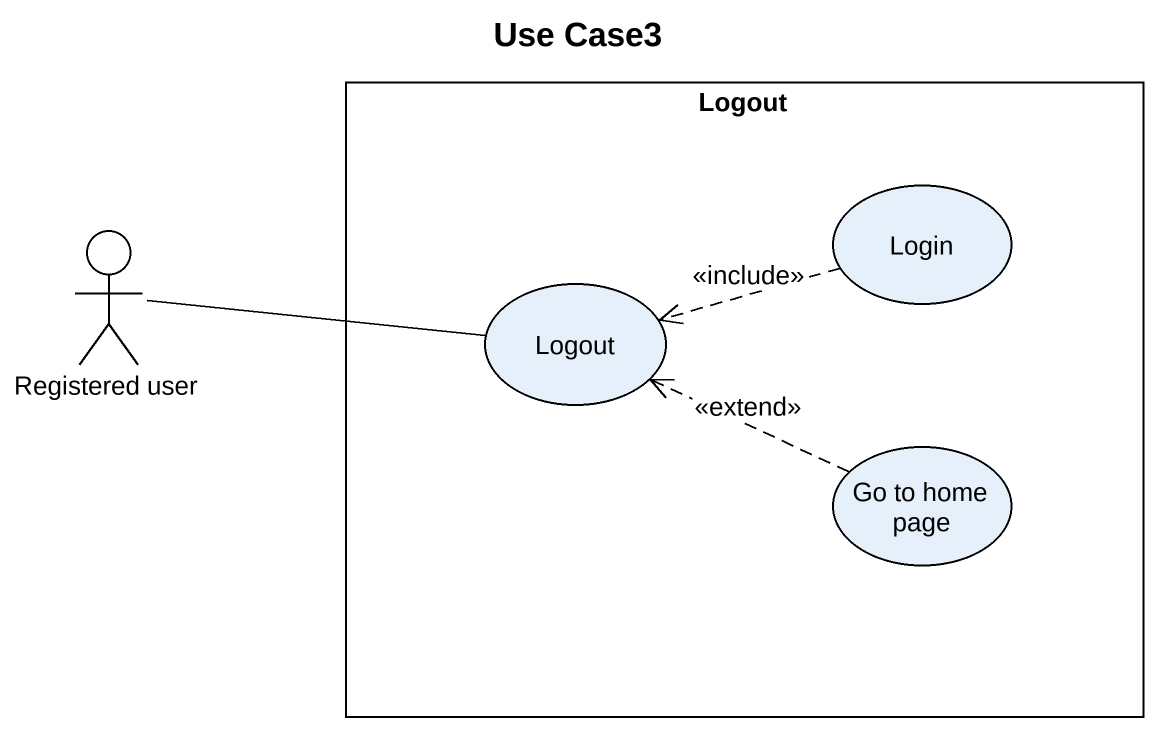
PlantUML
@startuml
title Use Case3
rectangle Logout {
  usecase Login
  usecase "Logout" as Logout_2
  usecase "Go to home page" as Go_to_home_page
}
actor "Registered user" as Registered_user
Login .left.> Logout_2 : <<include>>
Registered_user -right- Logout_2
Go_to_home_page .left.> Logout_2 : <<extend>>
@enduml
